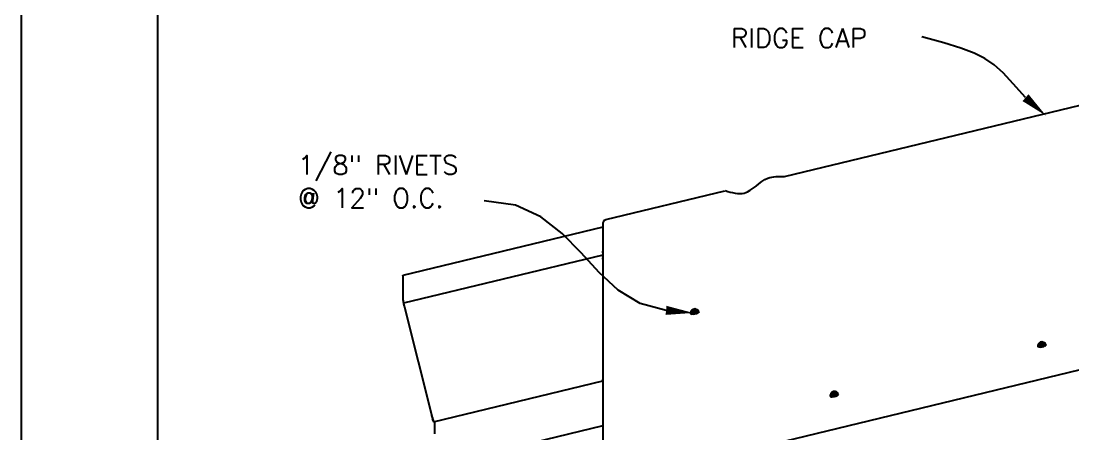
# Model space of a CAD drawing. Extents: x 128.5 to 137, y -26.1 to -15.1.
# Drawn here: x 128.523 to 132.858, y -19.249 to -17.546 of the extents above; entities that cross this region are included whole.
import ezdxf

# ---------------------------------------------------------------- set-up
doc = ezdxf.new("R2010")
doc.units = 0
doc.header["$LTSCALE"] = 0.5
doc.header["$MEASUREMENT"] = 0
for name, color, linetype in [('BORDER', 9, 'CONTINUOUS'), ('DIM', 4, 'CONTINUOUS'), ('DWG', 2, 'CONTINUOUS')]:
    doc.layers.add(name, color=color, linetype=linetype)
doc.styles.get("Standard").update_dxf_attribs({"font": 'romans.shx'})

msp = doc.modelspace()

# ---------------------------------------------------------------- linework, layer by layer
at = {"layer": 'BORDER'}
for p, q in [((128.5232, -15.1154), (128.5232, -26.1154)), ((129.0857, -15.5529), (129.0857, -25.6779))]:
    msp.add_line(p, q, dxfattribs=at)
at = {"layer": 'DIM', "color": 5}
for points in [[(132.6622, -17.8624), (132.6114, -17.8048), (132.5699, -17.7606), (132.5326, -17.7268), (132.4946, -17.7005), (132.4508, -17.6787), (132.3963, -17.6585), (132.326, -17.6369), (132.2349, -17.611)], [(131.1811, -18.7394), (131.0738, -18.7114), (130.9844, -18.6563), (130.9058, -18.5835), (130.8312, -18.5025), (130.7534, -18.423), (130.6654, -18.3544), (130.5603, -18.3063), (130.431, -18.2881)]]:
    msp.add_lwpolyline(points, dxfattribs=at)
for points in [[(132.7466, -17.9367, 0, 0.0375, 0), (132.6622, -17.8624, 0.0375, 0.0375, 0)], [(131.2931, -18.75, 0, 0.0375, 0), (131.1811, -18.7394, 0.0375, 0.0375, 0)]]:
    msp.add_lwpolyline(points, format="xyseb", dxfattribs=at)
at = {"layer": 'DWG'}
for p, q in [((131.6692, -18.1877), (132.9271, -17.8839)), ((130.9336, -18.3654), (131.4234, -18.2471)), ((130.9228, -18.3726), (130.921, -18.378)), ((130.9228, -18.3726), (130.921, -18.378)), ((130.921, -18.378), (130.921, -19.8855)), ((130.9273, -18.3681), (130.9228, -18.3726)), ((130.9273, -18.3681), (130.9336, -18.3654)), ((130.9201, -18.3969), (130.0966, -18.5958)), ((130.9201, -18.5022), (130.9201, -18.495)), ((130.9201, -18.5112), (130.0993, -18.7101)), ((130.9201, -18.5175), (130.9201, -18.5112)), ((130.9201, -18.5283), (130.9201, -18.5229)), ((130.0966, -18.5949), (130.0966, -18.6966)), ((130.0966, -18.5958), (130.0966, -18.5949)), ((130.0966, -18.6939), (130.0975, -18.7002)), ((130.0966, -18.6966), (130.0975, -18.7002)), ((130.0975, -18.7002), (130.0984, -18.7047)), ((130.0984, -18.7047), (130.1029, -18.7263)), ((130.102, -18.7209), (130.1002, -18.7155)), ((130.1029, -18.7263), (130.2163, -19.1745)), ((132.9271, -18.9756), (130.9336, -19.4571)), ((130.9201, -19.0044), (130.9201, -19.0107)), ((130.9201, -19.0296), (130.9201, -19.0242)), ((130.2226, -19.1988), (130.9201, -19.0296)), ((130.2163, -19.1745), (130.2172, -19.1799)), ((130.2172, -19.1799), (130.2163, -19.1745)), ((130.2172, -19.1799), (130.2226, -19.1988)), ((130.2199, -19.1889), (130.219, -19.1853)), ((130.2208, -19.1934), (130.2199, -19.1889)), ((130.2235, -19.1997), (130.2226, -19.1988)), ((130.2244, -19.1997), (130.2235, -19.1997)), ((130.2289, -19.1997), (130.2244, -19.1997)), ((130.2289, -19.2491), (130.2289, -19.1997)), ((130.9201, -19.215), (130.0966, -19.4148))]:
    msp.add_line(p, q, dxfattribs=at)
at = {"layer": 'DWG', "color": 46}
for p, q in [((131.2864, -18.7398), (131.2837, -18.747)), ((131.2837, -18.747), (131.2855, -18.7416)), ((131.2837, -18.747), (131.2882, -18.7488)), ((131.2837, -18.7533), (131.2837, -18.747)), ((131.2837, -18.747), (131.2846, -18.7488)), ((131.2846, -18.7488), (131.2837, -18.747)), ((131.2846, -18.7488), (131.2837, -18.7533)), ((131.2837, -18.7533), (131.2855, -18.7551)), ((131.2864, -18.7425), (131.2846, -18.7488)), ((131.2855, -18.7551), (131.2846, -18.7488)), ((131.2846, -18.7488), (131.2927, -18.7488)), ((131.2873, -18.7398), (131.2855, -18.7416)), ((131.2855, -18.7416), (131.2864, -18.7425)), ((131.2855, -18.7416), (131.2855, -18.7416)), ((131.2855, -18.7416), (131.2864, -18.7425)), ((131.2936, -18.7551), (131.2855, -18.7551)), ((131.2963, -18.7344), (131.2864, -18.7398)), ((131.2864, -18.7425), (131.2909, -18.7371)), ((131.2864, -18.7398), (131.2864, -18.7398)), ((131.2864, -18.7425), (131.2927, -18.7425)), ((131.2891, -18.7425), (131.2864, -18.7425)), ((131.3026, -18.7335), (131.2873, -18.7398)), ((131.2882, -18.7488), (131.2891, -18.7425)), ((131.2882, -18.7488), (131.2882, -18.7551)), ((131.2927, -18.7488), (131.2882, -18.7488)), ((131.2918, -18.738), (131.2891, -18.7425)), ((131.2891, -18.7425), (131.2927, -18.7425)), ((131.29, -18.7371), (131.2963, -18.7371)), ((131.3089, -18.7443), (131.29, -18.7371)), ((131.2909, -18.7362), (131.299, -18.7335)), ((131.2909, -18.7371), (131.2909, -18.7362)), ((131.2909, -18.7371), (131.2918, -18.738)), ((131.3053, -18.7389), (131.2909, -18.7371)), ((131.2918, -18.7353), (131.2963, -18.7335)), ((131.3008, -18.7335), (131.2918, -18.7353)), ((131.2918, -18.7353), (131.2918, -18.7353)), ((131.2927, -18.7425), (131.2936, -18.7371)), ((131.3017, -18.7407), (131.2927, -18.7425)), ((131.2927, -18.7425), (131.2927, -18.7488)), ((131.2927, -18.7488), (131.2981, -18.7479)), ((131.2936, -18.7344), (131.3017, -18.7344)), ((131.2936, -18.7371), (131.2936, -18.7344)), ((131.2972, -18.7416), (131.2936, -18.7551)), ((131.2999, -18.7542), (131.2936, -18.7551)), ((131.2936, -18.7551), (131.2999, -18.7542)), ((131.2963, -18.7335), (131.3008, -18.7335)), ((131.2963, -18.7371), (131.2963, -18.7335)), ((131.2963, -18.7335), (131.3026, -18.7335)), ((131.2963, -18.7344), (131.3026, -18.7335)), ((131.299, -18.7362), (131.2963, -18.7344)), ((131.3008, -18.7353), (131.2963, -18.7344)), ((131.2963, -18.7371), (131.2972, -18.7416)), ((131.2981, -18.7479), (131.3044, -18.7461)), ((131.2981, -18.7479), (131.2999, -18.7542)), ((131.299, -18.7335), (131.3008, -18.7335)), ((131.3017, -18.7407), (131.299, -18.7362)), ((131.2999, -18.7542), (131.3062, -18.7524)), ((131.3008, -18.7335), (131.308, -18.7353)), ((131.3008, -18.7335), (131.3008, -18.7335)), ((131.3053, -18.7389), (131.3008, -18.7353)), ((131.3017, -18.7335), (131.308, -18.7353)), ((131.3017, -18.7344), (131.308, -18.7371)), ((131.3044, -18.7461), (131.3017, -18.7407)), ((131.3044, -18.7461), (131.3017, -18.7407)), ((131.3026, -18.7335), (131.308, -18.7362)), ((131.3062, -18.7524), (131.3044, -18.7461)), ((131.308, -18.7371), (131.3053, -18.7389)), ((131.3089, -18.7443), (131.3053, -18.7389)), ((131.3116, -18.7497), (131.3062, -18.7524)), ((131.3062, -18.7524), (131.3116, -18.7497)), ((131.308, -18.7353), (131.308, -18.7371)), ((131.308, -18.7353), (131.3125, -18.7389)), ((131.308, -18.7371), (131.308, -18.7353)), ((131.308, -18.7362), (131.3116, -18.7389)), ((131.308, -18.7371), (131.3125, -18.7389)), ((131.3134, -18.7398), (131.308, -18.7371)), ((131.3125, -18.7416), (131.3089, -18.7443)), ((131.3116, -18.7497), (131.3089, -18.7443)), ((131.3116, -18.7389), (131.3125, -18.7389)), ((131.3143, -18.7479), (131.3116, -18.7497)), ((131.3125, -18.7389), (131.3125, -18.7389)), ((131.3125, -18.7389), (131.3125, -18.7416)), ((131.3125, -18.7389), (131.3134, -18.7407)), ((131.3134, -18.7398), (131.3125, -18.7416)), ((131.3125, -18.7416), (131.3143, -18.7479)), ((131.3134, -18.7407), (131.3134, -18.7398)), ((131.3134, -18.7398), (131.3134, -18.7398)), ((131.3161, -18.7461), (131.3134, -18.7398)), ((131.3161, -18.7461), (131.3143, -18.7479)), ((131.3143, -18.7479), (131.3161, -18.7461)), ((132.7147, -18.8829), (132.7165, -18.8775)), ((132.7147, -18.8829), (132.7192, -18.8847)), ((132.7147, -18.8892), (132.7147, -18.8829)), ((132.7156, -18.891), (132.7147, -18.8829)), ((132.7156, -18.891), (132.7147, -18.8892)), ((132.7174, -18.8784), (132.7156, -18.8847)), ((132.7156, -18.8847), (132.7156, -18.891)), ((132.7156, -18.8847), (132.7237, -18.8847)), ((132.7156, -18.891), (132.7156, -18.8847)), ((132.7246, -18.891), (132.7156, -18.891)), ((132.7165, -18.8775), (132.7336, -18.8694)), ((132.7165, -18.8775), (132.7174, -18.8757)), ((132.7201, -18.8784), (132.7165, -18.8775)), ((132.7165, -18.8775), (132.7174, -18.8784)), ((132.7174, -18.8757), (132.7219, -18.8721)), ((132.7219, -18.873), (132.7174, -18.8784)), ((132.7174, -18.8784), (132.721, -18.873)), ((132.7174, -18.8757), (132.7174, -18.8757)), ((132.7237, -18.8784), (132.7174, -18.8784)), ((132.7192, -18.8847), (132.7201, -18.8784)), ((132.7192, -18.891), (132.7192, -18.8847)), ((132.7201, -18.8784), (132.7228, -18.8739)), ((132.7237, -18.8784), (132.7201, -18.8784)), ((132.7291, -18.8721), (132.721, -18.873)), ((132.721, -18.873), (132.7219, -18.873)), ((132.721, -18.873), (132.7273, -18.873)), ((132.7219, -18.8721), (132.7264, -18.8703)), ((132.7219, -18.873), (132.7264, -18.8703)), ((132.7228, -18.8739), (132.7219, -18.873)), ((132.7264, -18.8703), (132.7228, -18.8712)), ((132.7228, -18.8712), (132.7273, -18.873)), ((132.7228, -18.8712), (132.7228, -18.8712)), ((132.7237, -18.8784), (132.7246, -18.873)), ((132.7327, -18.8766), (132.7237, -18.8784)), ((132.7237, -18.8847), (132.7237, -18.8784)), ((132.7237, -18.8847), (132.7237, -18.8784)), ((132.7291, -18.8838), (132.7237, -18.8847)), ((132.7246, -18.8703), (132.7273, -18.8694)), ((132.7246, -18.873), (132.7264, -18.8703)), ((132.7246, -18.8703), (132.7264, -18.8703)), ((132.7318, -18.8712), (132.7246, -18.8703)), ((132.7327, -18.8703), (132.7246, -18.8703)), ((132.7282, -18.8775), (132.7246, -18.891)), ((132.7246, -18.891), (132.7309, -18.8901)), ((132.7291, -18.8694), (132.7264, -18.8703)), ((132.7264, -18.8703), (132.7318, -18.8694)), ((132.7336, -18.8694), (132.7264, -18.8703)), ((132.7264, -18.8703), (132.7417, -18.8856)), ((132.7264, -18.8703), (132.7291, -18.8721)), ((132.7264, -18.8703), (132.7291, -18.8721)), ((132.7264, -18.8703), (132.7264, -18.8703)), ((132.7264, -18.8703), (132.7318, -18.8712)), ((132.7273, -18.8694), (132.7336, -18.8694)), ((132.7273, -18.873), (132.7291, -18.8721)), ((132.7273, -18.873), (132.7282, -18.8775)), ((132.7291, -18.8694), (132.7291, -18.8694)), ((132.7291, -18.8721), (132.7291, -18.8694)), ((132.7291, -18.8721), (132.7327, -18.8766)), ((132.7399, -18.8802), (132.7291, -18.8838)), ((132.7345, -18.882), (132.7291, -18.8838)), ((132.7291, -18.8838), (132.7309, -18.8901)), ((132.7309, -18.8901), (132.7372, -18.8883)), ((132.7318, -18.8694), (132.7327, -18.8694)), ((132.7318, -18.8694), (132.7318, -18.8694)), ((132.7318, -18.8712), (132.7327, -18.8703)), ((132.7426, -18.8748), (132.7318, -18.8712)), ((132.7327, -18.8694), (132.7381, -18.8712)), ((132.7327, -18.8703), (132.7444, -18.8757)), ((132.7327, -18.8766), (132.7327, -18.8703)), ((132.7363, -18.8748), (132.7327, -18.8766)), ((132.7372, -18.8883), (132.7345, -18.882)), ((132.739, -18.8721), (132.7363, -18.8748)), ((132.7399, -18.8802), (132.7363, -18.8748)), ((132.7363, -18.8748), (132.7471, -18.882)), ((132.7372, -18.8883), (132.7417, -18.8856)), ((132.7381, -18.8712), (132.739, -18.8721)), ((132.7471, -18.882), (132.7381, -18.873)), ((132.7444, -18.8757), (132.739, -18.8721)), ((132.739, -18.8721), (132.7417, -18.8739)), ((132.7444, -18.8757), (132.7399, -18.8802)), ((132.7453, -18.8838), (132.7399, -18.8802)), ((132.7417, -18.8739), (132.7426, -18.8748)), ((132.7417, -18.8856), (132.7453, -18.8838)), ((132.7453, -18.8838), (132.7444, -18.8757)), ((132.7471, -18.882), (132.7453, -18.8838)), ((131.8587, -19.0881), (131.8713, -19.0746)), ((131.8659, -19.0782), (131.8587, -19.0881)), ((131.8614, -19.0818), (131.8587, -19.0881)), ((131.8587, -19.0881), (131.8596, -19.089)), ((131.8587, -19.0944), (131.8587, -19.0881)), ((131.8596, -19.089), (131.8587, -19.0944)), ((131.8641, -19.0962), (131.8587, -19.0944)), ((131.8587, -19.0944), (131.8605, -19.0953)), ((131.8614, -19.0809), (131.8596, -19.0863)), ((131.8596, -19.089), (131.8614, -19.0827)), ((131.8596, -19.089), (131.8677, -19.089)), ((131.8641, -19.0962), (131.8596, -19.089)), ((131.8632, -19.0899), (131.8596, -19.089)), ((131.8605, -19.0953), (131.8641, -19.0962)), ((131.8614, -19.0809), (131.8776, -19.0746)), ((131.865, -19.0773), (131.8614, -19.0818)), ((131.8641, -19.0782), (131.8614, -19.0818)), ((131.8614, -19.0818), (131.8614, -19.0809)), ((131.8614, -19.0827), (131.8614, -19.0809)), ((131.8614, -19.0818), (131.8614, -19.0827)), ((131.8614, -19.0827), (131.8641, -19.0836)), ((131.8641, -19.0836), (131.8632, -19.0899)), ((131.8641, -19.0836), (131.8632, -19.0899)), ((131.8632, -19.0899), (131.8677, -19.089)), ((131.865, -19.0773), (131.8641, -19.0782)), ((131.8677, -19.0827), (131.8641, -19.0836)), ((131.8686, -19.0953), (131.8641, -19.0962)), ((131.8713, -19.0746), (131.865, -19.0773)), ((131.8713, -19.0746), (131.8659, -19.0782)), ((131.8668, -19.0782), (131.8659, -19.0782)), ((131.8695, -19.0782), (131.8659, -19.0782)), ((131.8668, -19.0755), (131.8758, -19.0737)), ((131.874, -19.0737), (131.8668, -19.0755)), ((131.8668, -19.0755), (131.8695, -19.0746)), ((131.8713, -19.0746), (131.8668, -19.0782)), ((131.8668, -19.0755), (131.8668, -19.0755)), ((131.8668, -19.0764), (131.8839, -19.0845)), ((131.8713, -19.0773), (131.8668, -19.0764)), ((131.8695, -19.0782), (131.8677, -19.0827)), ((131.8767, -19.0809), (131.8677, -19.0827)), ((131.8722, -19.0818), (131.8677, -19.0827)), ((131.8677, -19.0827), (131.8677, -19.089)), ((131.8677, -19.089), (131.874, -19.0881)), ((131.8677, -19.089), (131.8686, -19.0953)), ((131.8677, -19.089), (131.8686, -19.0953)), ((131.8686, -19.0953), (131.8749, -19.0944)), ((131.8686, -19.0953), (131.8749, -19.0944)), ((131.8695, -19.0746), (131.8695, -19.0746)), ((131.8695, -19.0746), (131.8695, -19.0782)), ((131.8776, -19.0746), (131.8695, -19.0746)), ((131.8713, -19.0773), (131.8695, -19.0782)), ((131.8695, -19.0782), (131.8803, -19.0791)), ((131.8767, -19.0737), (131.8713, -19.0746)), ((131.8776, -19.0746), (131.8713, -19.0746)), ((131.8713, -19.0746), (131.8713, -19.0773)), ((131.874, -19.0764), (131.8713, -19.0746)), ((131.8713, -19.0746), (131.8758, -19.0764)), ((131.8767, -19.0755), (131.8713, -19.0746)), ((131.8722, -19.0818), (131.8713, -19.0773)), ((131.874, -19.0881), (131.8722, -19.0818)), ((131.8812, -19.0926), (131.8722, -19.0818)), ((131.874, -19.0764), (131.874, -19.0737)), ((131.8767, -19.0737), (131.874, -19.0737)), ((131.8767, -19.0809), (131.874, -19.0764)), ((131.874, -19.0764), (131.8758, -19.0764)), ((131.8758, -19.0764), (131.874, -19.0764)), ((131.874, -19.0881), (131.8794, -19.0863)), ((131.8749, -19.0944), (131.874, -19.0881)), ((131.8749, -19.0944), (131.8812, -19.0926)), ((131.8758, -19.0737), (131.8767, -19.0737)), ((131.8758, -19.0737), (131.8758, -19.0737)), ((131.8758, -19.0764), (131.8767, -19.0737)), ((131.8767, -19.0737), (131.8758, -19.0764)), ((131.8758, -19.0764), (131.8803, -19.0791)), ((131.8767, -19.0737), (131.883, -19.0755)), ((131.8884, -19.0809), (131.8767, -19.0737)), ((131.8839, -19.0764), (131.8767, -19.0737)), ((131.883, -19.0782), (131.8767, -19.0755)), ((131.8803, -19.0791), (131.8767, -19.0809)), ((131.8794, -19.0863), (131.8767, -19.0809)), ((131.8812, -19.0755), (131.8776, -19.0746)), ((131.8839, -19.0845), (131.8794, -19.0863)), ((131.8794, -19.0863), (131.8812, -19.0926)), ((131.8803, -19.0791), (131.883, -19.0782)), ((131.8839, -19.0845), (131.8803, -19.0791)), ((131.883, -19.0755), (131.8812, -19.0755)), ((131.8866, -19.0908), (131.8812, -19.0926)), ((131.8812, -19.0926), (131.8866, -19.0908)), ((131.883, -19.0755), (131.8875, -19.0791)), ((131.883, -19.0782), (131.8839, -19.0764)), ((131.8839, -19.0764), (131.8902, -19.0881)), ((131.8839, -19.0845), (131.8884, -19.0809)), ((131.8875, -19.0827), (131.8839, -19.0845)), ((131.8866, -19.0908), (131.8839, -19.0845)), ((131.8902, -19.0881), (131.8866, -19.0908)), ((131.8866, -19.0908), (131.8902, -19.0881)), ((131.8875, -19.0791), (131.8875, -19.0791)), ((131.8875, -19.0791), (131.8875, -19.0827)), ((131.8902, -19.0881), (131.8875, -19.0791))]:
    msp.add_line(p, q, dxfattribs=at)
at = {"layer": 'DWG'}
msp.add_spline([(131.425, -18.2457), (131.5033, -18.2557), (131.6011, -18.194), (131.6671, -18.1872)], degree=3, dxfattribs=at)

# ---------------------------------------------------------------- texts
at = {"layer": 'DIM'}
for s, p in [('RIDGE CAP', (131.4488, -17.6559)), ('1/8" RIVETS', (129.6641, -18.1794)), ('@ 12" O.C.', (129.6641, -18.316))]:
    msp.add_text(s, height=0.07875, dxfattribs=at).set_placement(p)

doc.saveas('drawing.dxf')
